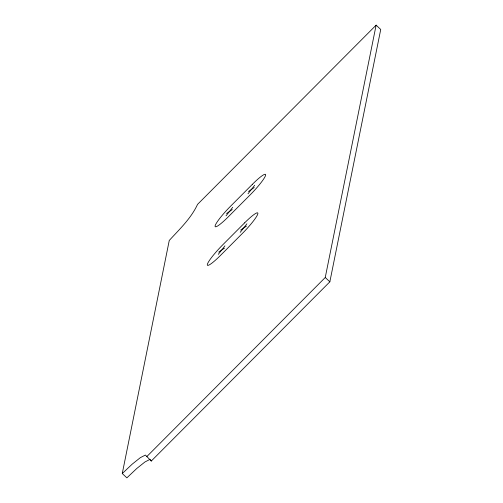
<?xml version="1.0" encoding="UTF-8"?>
<svg xmlns="http://www.w3.org/2000/svg" width="503" height="503" viewBox="0 0 503 503"><rect width="100%" height="100%" fill="white"/><g stroke="black" fill="none" stroke-linecap="round" stroke-linejoin="round"><path stroke-width="0.75" d="M122.267 473.537L169.26 240.459C179.533 229.223 191.083 218.377 197.553 204.375L376.125 25.15L380.733 29.463L329.849 281.818L151.277 461.044L145.411 455.052L140.331 457.661L132.201 464.15L122.267 473.537L126.875 477.85L136.81 468.463L144.933 461.974L150.02 459.365L151.277 461.044M146.675 456.73L325.246 277.505L376.125 25.15M226.048 215.812L232.719 207.311M248.01 193.774L254.681 185.267M218.277 254.373L224.948 245.866M240.233 232.329L246.904 223.829M248.469 191.505L254.222 187.544M226.507 213.542L232.26 209.581M240.692 230.06L246.445 226.099M218.736 252.097L224.489 248.136M325.246 277.505L329.849 281.818M252.399 184.299L230.437 206.343A20.717 2.867 -46.9 0 0 215.114 225.885A20.717 2.867 -46.9 0 0 228.331 216.78L250.293 194.743A20.717 2.867 -46.9 0 0 265.615 175.195A20.717 2.867 -46.9 0 0 252.399 184.299M244.621 222.86L222.666 244.898A20.717 2.867 -46.9 0 0 207.337 264.446A20.717 2.867 -46.9 0 0 220.559 255.342L242.515 233.304A20.717 2.867 -46.9 0 0 257.844 213.756A20.717 2.867 -46.9 0 0 244.621 222.86"/></g></svg>
